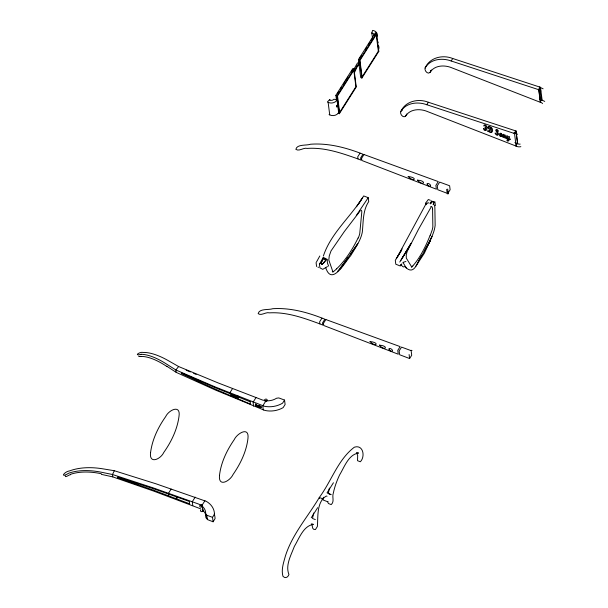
<?xml version="1.0" encoding="UTF-8"?>
<svg xmlns="http://www.w3.org/2000/svg" width="608" height="608" viewBox="0 0 608 608"><rect width="100%" height="100%" fill="white"/><g stroke="black" fill="none" stroke-linecap="round" stroke-linejoin="round"><path stroke-width="0.91" d="M257.29 405.969L257.473 406.228A1.102 0.532 33.2 0 0 257.914 406.562L258.294 406.281A2.044 0.98 33.2 0 0 257.822 405.711C256.249 404.67 258.886 406.729 257.192 405.969M258.446 406.653L258.37 406.19M431.049 203.27C432.22 200.108 435.092 202 433.223 204.736M256.15 406.19L255.862 404.335L255.96 405.027M260.596 407.368L260.536 406.129M258.522 406.068L259.114 407.17M259.335 407.086L258.605 405.886M258.658 405.848L258.446 405.612M323.38 497.245L323.122 499.981L327.613 501.729L328.008 501.357M259.312 405.794L260.657 407.352M313.599 513L312.527 518.495L315.339 519.589M329.384 488.064L328.312 493.567L331.124 494.661L327.043 492.837L333.435 482.744M323.38 256.006C330.547 234.088 349.311 218.082 361.699 199.021M433.975 201.788L433.246 204.47M425.091 68.058C424.179 70.49 427.758 74.746 429.962 72.474C434.507 64.988 444.782 64.737 452.063 67.906L540.52 102.38L538.901 89.764L540.466 87.294L452.74 58.505C442.708 54.454 429.598 57.456 425.091 68.058C430.122 58.946 442.214 57.608 451.174 60.982L538.901 89.764M426.504 66.173L426.656 65.588M400.695 111.75C399.775 114.175 403.355 118.416 405.559 116.151C410.126 108.688 420.386 108.467 427.66 111.629L516.124 146.102L514.512 133.524L515.941 130.971L428.344 102.25C418.334 98.215 405.209 101.148 400.695 111.75C405.741 102.653 417.825 101.361 426.778 104.728L514.512 133.524M402.26 109.273L402.124 110.542M372.605 38.441L371.762 32.976L372.628 30.4L373.654 30.59A6.133 4.978 -7.3 0 1 376.869 37.004L376.489 37.536M543.126 88.814L539.615 87.134L538.734 89.733L540.352 102.349L540.96 102.463A2.835 2.303 -7.3 0 1 542.473 103.656M540.36 102.319L541.234 99.75L539.615 87.134M256.272 406.068L255.953 405.399L256.918 406.205M354.274 71.516L356.934 65.801L359.913 62.616L358.735 62.16L357.238 63.384L353.499 69.973M354.426 72.679L357.078 66.964L360.065 63.779M430.244 235.349L432.045 230.417A6.217 1.74 -73.7 0 0 432.85 226.792L432.592 209.152M336.52 106.78L336.855 105.26M337.493 106.59C336.064 108.52 337.379 103.58 337.493 106.59L336.976 106.263M371.746 32.999L372.354 33.113A2.835 2.303 -7.3 0 1 374.042 35.484M65.231 475.752C64.798 478.367 69.289 474.422 70.657 474.65M319.808 256.006L316.487 261.972M358.18 238.078L358.576 237.219A7.273 2.485 -67.3 0 0 359.769 233.366L361.775 212.215A7.646 2.546 -67.9 0 0 361.426 210.208M323.342 258.43L326.215 259.776C322.468 265.848 318.341 265.43 323.342 258.43L326.215 259.776M323.509 258.4L322.118 261.075M430.996 207.26L418.494 229.322L407.124 251.514L406.25 254.972L406.319 258.142L411.852 267.193M426.117 247.996C429.734 240.776 434.287 233.54 435.146 225.325L434.887 208.514A14.752 4.005 -74.3 0 0 434.249 204.949M337.03 99.963L336.71 100.525A6.133 4.978 -7.3 0 1 328.259 102.387L327.446 101.863L329.559 99.742L330.038 100.054A2.835 2.303 -7.3 0 0 333.944 99.195L337.03 99.963L336.444 99.735L335.874 95.304L352.784 68.598L353.962 69.054L356.265 87.005L339.355 113.711L338.17 113.255M338.641 112.541L338.322 113.103A6.133 4.978 -7.3 0 1 329.87 114.965L329.057 114.441M327.051 496.219L326.245 496.052C316.456 501.995 318.151 516.906 317.384 526.475L315.423 529.576C311.205 529.826 313.302 525.76 311.311 523.777M422.203 255.2C418.046 258.864 415.576 275.371 406.668 268.295M138.799 356.06L138.86 356.554L140.813 356.349M322.035 261.204L320.553 263.591M397.298 257.055L425.509 204.782L427.333 203.004L428.807 202.821M432.166 201.294L430.312 203.893M396.302 258.689L402.146 248.923M400.794 260.452L411.092 243.23L401.789 258.803M230.592 394.698L238.222 397.951L239.142 396.484M401.607 250.245L395.299 260.285L395.8 264.222L400.284 265.992L401.88 263.796M399.775 262.056L408.576 248.049M358.416 59.569L375.326 32.862L376.504 33.318L378.814 51.33L361.904 78.037L360.726 77.581L358.416 59.569L359.594 60.025L361.904 78.037M337.493 93.67L338.489 92.089M340.488 88.935L341.483 87.362M343.482 84.208L344.979 81.844M345.975 80.271L347.974 77.117M351.47 71.6L352.465 70.019M359.928 58.102L361.426 55.738M365.423 49.438L366.419 47.857M368.418 44.703L369.915 42.34M370.91 40.766L371.906 39.186M339.355 113.711L337.052 95.76L353.962 69.054M359.594 60.025L376.504 33.318M360.027 153.201L357.724 156.834L357.998 158.931L360.909 160.102L360.628 157.936L362.991 154.204C346.362 147.706 328.54 142.903 310.528 144.233C306.432 145.768 297.008 143.952 295.853 149.325C299.007 151.787 303.635 147.288 307.306 148.405C324.854 147.235 341.726 153.163 357.998 158.931M429.962 72.474L431.528 70.004M229.771 392.943L232.507 388.618M405.559 116.151L406.729 114.296M168.386 493.4L171.122 489.075M319.405 263.933L319.945 267.877L322.749 269.344L327.469 266.54M451.174 60.982L452.74 58.505M426.778 104.728L428.344 102.25M256.006 397.586L253.08 402.207L253.589 406.144M265.992 400.756L262.762 405.863L263.287 410.005M321.928 318.174L319.626 321.807L319.899 323.904L322.787 325.105L322.514 322.939L324.877 319.208C308.385 312.565 290.7 307.564 272.756 308.704C268.683 310.186 259.304 308.294 258.164 313.652C261.273 316.137 265.909 311.699 269.542 312.854C287.029 311.874 303.764 317.984 319.899 323.904M141.223 354.327C133.008 356.349 139.924 351.492 143.07 352.435A55.632 22.291 42.3 0 1 169.1 361.106L178.623 366.54L217.953 382.85L262.565 400.056L266.388 400.794A13.832 11.088 -9.8 0 0 276.564 398.232L278.783 397.928L284.544 400.064L282.576 403.18A21.174 16.978 -9.8 0 1 264.26 406.243L215.179 386.931L175.872 369.976L166.425 364.002A55.966 21.637 44.9 0 0 141.208 354.304M213.081 521.778L212.511 517.34L214.48 514.224A21.174 16.94 -9.6 0 0 206.272 501.342L156.051 483.824L114.312 470.714L102.326 468.745A55.966 31.335 18.4 0 0 69.677 470.888C64.273 471.527 59.318 478.815 68.848 473.161A55.632 30.833 21.3 0 1 100.996 472.15L112.488 474.514L153.588 488.011L198.884 504.146L202.008 505.985A13.832 11.066 -9.6 0 1 205.686 513.676L206.226 518.077L207.503 519.604L213.081 521.778L215.05 518.662A21.166 17.168 -7.3 0 0 214.229 514.072M431.733 200.777L431.71 200.822A16.5 4.636 -75.5 0 1 430.008 203.444M410.932 350.573L401.538 347.115L399.152 350.884L399.654 354.745L409.617 358.538L411.707 355.239L411.198 351.249M311.258 517.773L317.65 507.672M195.198 497.131L192.28 501.737L192.782 505.689M201.719 505.772L204.949 500.673M358.712 203.764L363.706 195.943L368.212 197.676L368.714 201.613C362.649 210.626 363.424 221.874 362.3 232.18C360.605 240.89 355.057 248.262 350.649 255.755C345.192 261.66 331.755 287.143 325.607 267.33M368.212 197.676L356.265 215.582M177.468 497.397L176.525 498.856L176.259 496.797M356.501 206.773L362.71 197.509M229.854 393.574L230.356 392.829M350.36 254.418L357.816 243.633L340.176 268.911L347.913 257.929L337.493 271.533M256.356 405.977C255.292 407.071 255.086 403.59 256.264 405.498C258.765 408.158 253.962 400.414 256.143 406.136M345.405 261.22L347.913 257.929M326.078 259.73L322.141 264.427M517.659 134.269L513.836 133.091L516.078 131.054L517.689 143.632L514.877 142.538M178.623 366.54L175.872 369.976L176.183 372.362L215.589 390.108L264.792 410.408A21.166 17.168 -7.3 0 0 283.138 407.618L285.114 404.502L284.544 400.064M259.304 407.155L258.59 405.604M256.979 406.03L255.314 404.198L256.249 405.392M316.608 266.524L316.069 262.572M448.316 193.83L447.146 193.785M412.84 265.992L412.437 266.395A7.273 2.288 -70.2 0 1 411.35 266.942M515.964 145.145L517.53 143.572L515.941 130.971M259.441 405.893C260.422 409.275 261.736 406.296 260.49 406.471M360.354 210.634L344.303 231.595L331.033 250.906L329.278 255.862L328.799 259.966L333.009 272.11M258.476 406.623L257.83 406.653A1.102 0.532 33.2 0 1 257.397 406.319L257.275 405.87L257.678 406.19M426.018 204.721L425.554 203.239L428.336 199.508L430.358 200.298M336.688 268.865L333.8 271.335A6.217 2.318 -63.7 0 1 332.34 271.738M411.016 350.368L412.026 350.406M257.199 405.224L257.731 406.015M403.416 262.238L405.931 261.463M430.738 70.688L431.201 70.429M406.334 114.357L406.798 114.106M255.497 405.802L255.444 404.768L256.348 405.376M258.56 405.924L258.955 405.658L258.415 405.354M206.424 518.054L206.234 517.97A13.824 11.218 -7.3 0 0 203.406 510.933M260.596 406.106L261.159 406.706A4.682 2.25 33.2 0 1 261.212 407.565L260.429 407.588L259.441 405.658M257.116 405.316L257.906 405.612M255.998 406.152L255.451 405.749M538.734 89.733L539.342 89.847A2.835 2.303 -7.3 0 1 540.854 91.04M541.234 99.75L544.745 101.43M101.399 474.369L112.792 476.892L153.991 491.203L200.534 508.774M432.166 201.56L433.975 202.054M134.155 482.471L138.594 483.839M258.468 405.354L258.871 405.749M205.686 513.676L206.75 515.204L212.511 517.34M317.923 267.079L318.6 267.338M539.433 98.876L542.085 99.91L540.466 87.294M378.222 51.102L378.814 51.33M335.874 95.304L337.052 95.76M425.554 203.239L426.907 203.771M357.474 452.626L358.598 453.059C348.483 454.434 344.288 467.286 339.53 475.061C336.885 480.761 334.651 486.681 333.404 492.845C331.694 496.797 334.826 501.478 331.231 504.617L328.419 503.523L327.613 501.729M312.314 523.944L313.439 524.385C303.324 525.76 299.121 538.604 294.363 546.387C291.156 555.028 285.152 565.303 288.944 574.522C288.063 577.129 285.426 578.96 282.971 576.331C281.033 569.681 283.617 562.56 285.38 556.115C292.243 534.25 307.785 516.876 319.322 497.473C331.474 481.186 337.85 459.724 354.342 447.199C363.333 444.266 365.431 456.699 360.339 461.776L357.527 460.682L357.679 455.498L356.47 452.451M186.17 370.196L190.327 371.944M193.656 373.35L196.148 374.399M196.908 380.654L201.088 382.607L197.608 380.973M320.477 263.446L322.073 264.275M176.183 372.362L166.805 366.236M517.552 143.549L518.031 143.853A2.835 2.303 -7.3 0 0 520.167 144.081M515.447 145.669L516.253 146.194A6.133 4.978 -7.3 0 0 520.858 146.672M329.559 99.742L330.038 100.054M259.358 405.749L260.581 407.451L260.665 406.851M400.49 264.632L403.279 266.927L405.422 266.555L406.311 268.067L402.922 262.306M447.655 189.058L448.385 193.564M259.076 407.018L258.636 406.144M328.594 266.122L327.666 263.614A14.752 5.563 -62.9 0 1 327.385 259.472L323.182 257.321A16.5 6.582 -62.9 0 1 319.451 263.933M206.75 515.204L207.503 519.604M202.251 506.548L203.087 510.811A1.345 1.094 -7.3 0 0 203.156 510.53M202.236 506.472L203.004 510.978M201.172 504.952L201.187 505.028A1.345 1.079 -9.6 0 1 202.342 506.403M114.319 470.774L112.495 474.483L112.792 476.892M447.838 191.452L448.043 193.048L450.125 189.757L449.616 185.759L439.66 182.104L437.281 185.873L437.775 189.734L447.176 193.306L446.667 189.324M434.887 201.689L435.396 205.679M375.919 33.09L376.147 34.869M409.108 354.54L409.617 358.538M336.46 95.532L338.762 113.483M328.122 102.304L329.734 114.882M322.263 499.556L322.134 498.568L319.322 497.473L319.451 498.461M237.964 395.899L238.222 397.951M168.469 494.03L168.705 495.9M430.753 206.515A12.038 3.306 -73.4 0 1 432.622 209.099M430.137 235.212A62.183 22.352 -74.6 0 1 412.847 265.84M358.066 237.971A62.183 26.091 -68 0 1 336.695 268.721M70.338 474.362A52.417 29.579 21.8 0 1 101.323 473.731M203.148 510.272A1.345 1.079 -9.6 0 1 203.087 510.834L202.935 511.1A1.345 1.079 -9.6 0 1 200.929 511.404A1.345 1.079 -9.6 0 1 200.959 509.778M140.896 356.463A52.797 20.322 44.8 0 1 166.843 366.457M378.541 45.798A6.133 4.978 -7.3 0 1 378.48 49.62M488.148 127.604C489.052 131.214 485.868 124.99 489.919 126.836C494.228 127.536 492.989 135.409 488.824 131.632L487.874 131.526L487.578 130.804L489.144 130.91L489.394 128.66L490.519 128.113L490.306 130.492L489.463 131.396C493.605 134.877 491.127 124.214 488.148 127.604M483.451 128.562C483.717 131.974 489.41 130.294 485.663 127.718C488.414 127.703 485.427 123.736 483.9 125.18C483.74 127.992 484.751 123.72 485.762 126.038C485.876 128.136 483.732 126.867 485.815 129.033C485.328 132.164 484.47 127.855 483.451 128.562M219.496 475.395C218.249 487.874 230.174 480.867 233.092 474.453C240.517 463.722 246.468 451.44 247.973 438.36C249.371 425.896 236.907 433.618 234.24 439.637C226.883 450.27 220.993 462.437 219.496 475.395M507.27 137.636L507.764 138.594L508.645 136.519L509.633 136.709L509.063 139.46L510.325 138.936L510.386 139.392L509.002 139.817C509.276 141.801 506.122 141.208 507.209 139.696L508.128 139.407L508.25 138.639C506.517 140.106 505.81 136.876 506.669 135.751L507.718 135.972L507.27 137.636M504.427 136.83L505.058 138.244L506.046 138.115L506.35 137.385C504.366 139.103 506.662 132.658 503.682 135.622L503.888 134.467L503.006 134.3L502.884 137.408L503.675 137.522C502.694 136.139 505.605 134.307 504.427 136.83M501.866 134.535L501.691 135.835L502.755 136.42L501.585 136.063C499.989 137.849 498.089 133.547 500.338 133.243A1.535 0.745 32.3 0 1 501.372 133.509L501.866 134.535M150.594 452.398C148.861 464.641 160.618 459.298 163.795 452.42C171.365 441.72 177.308 429.392 179.01 416.298C180.903 403.97 168.598 410.172 165.665 416.624C158.164 427.219 152.281 439.424 150.594 452.398M377.887 42.127C377.591 44.764 377.477 40.014 377.887 42.127M496.386 130.127L498.218 133.266A3.785 1.839 32.3 0 1 498.469 134.307C496.85 137.902 492.442 129.504 497.222 134.824L497.663 133.95L495.725 130.393A3.929 1.908 32.3 0 1 496.029 129.717L497.625 129.914L498.4 131.092L498.036 131.419L496.987 129.899L496.386 130.127M507.277 140.182L507.688 140.775L508.075 139.764L507.277 140.182M500.916 134.064L500.855 134.315A4.066 1.976 32.3 0 0 500.916 134.885A3.884 1.885 32.3 0 0 501.342 135.759C499.449 137.074 500.855 132.004 500.916 134.064M417.491 180.143C423.229 186.892 427.561 180.85 417.491 180.143M379.369 345.154C385.1 351.903 389.439 345.868 379.369 345.154M408.173 176.533C414.132 182.909 418.304 177.582 408.173 176.533M370.044 341.544C376.01 347.92 380.182 342.593 370.044 341.544M431.946 236.611L424.376 253.186L415.887 266.167L430.175 241.011L424.186 251.704L431.946 236.611M202.327 506.327L202.168 506.586A1.345 1.079 -9.6 0 1 199.91 506.654A1.345 1.079 -9.6 0 1 200.936 504.967A1.345 1.079 -9.6 0 1 202.327 506.327M353.81 70.239L337.524 95.958L339.636 112.419L355.916 86.701L353.81 70.239M376.238 34.702L359.951 60.412L362.064 76.935L378.351 51.216L376.238 34.702M363.972 154.531L361.585 158.3L361.866 160.482L436.377 189.202L435.89 185.356L438.269 181.587L363.972 154.531M325.85 319.542L323.464 323.312L323.745 325.5L398.255 354.213L397.761 350.368L400.148 346.606L325.85 319.542M267.117 400.505L266.958 400.839A1.345 1.079 -9.8 0 1 264.693 400.771A1.345 1.079 -9.8 0 1 265.787 399.099A1.345 1.079 -9.8 0 1 267.117 400.505M153.687 488.786L117.549 477.098L117.663 477.774L153.877 490.299L189.65 503.812L189.24 501.402L153.687 488.786M250.116 401.744L215.278 387.699L181.328 372.848L181.442 373.532L215.468 389.211L250.526 404.153L250.116 401.744M389.226 349.82A2.037 0.988 32.3 0 0 392.335 351.029A2.037 0.988 32.3 0 0 390.556 348.65A2.037 0.988 32.3 0 0 389.226 349.82M427.348 184.809A2.037 0.988 32.3 0 0 430.456 186.018A2.037 0.988 32.3 0 0 428.678 183.639A2.037 0.988 32.3 0 0 427.348 184.809"/></g></svg>
